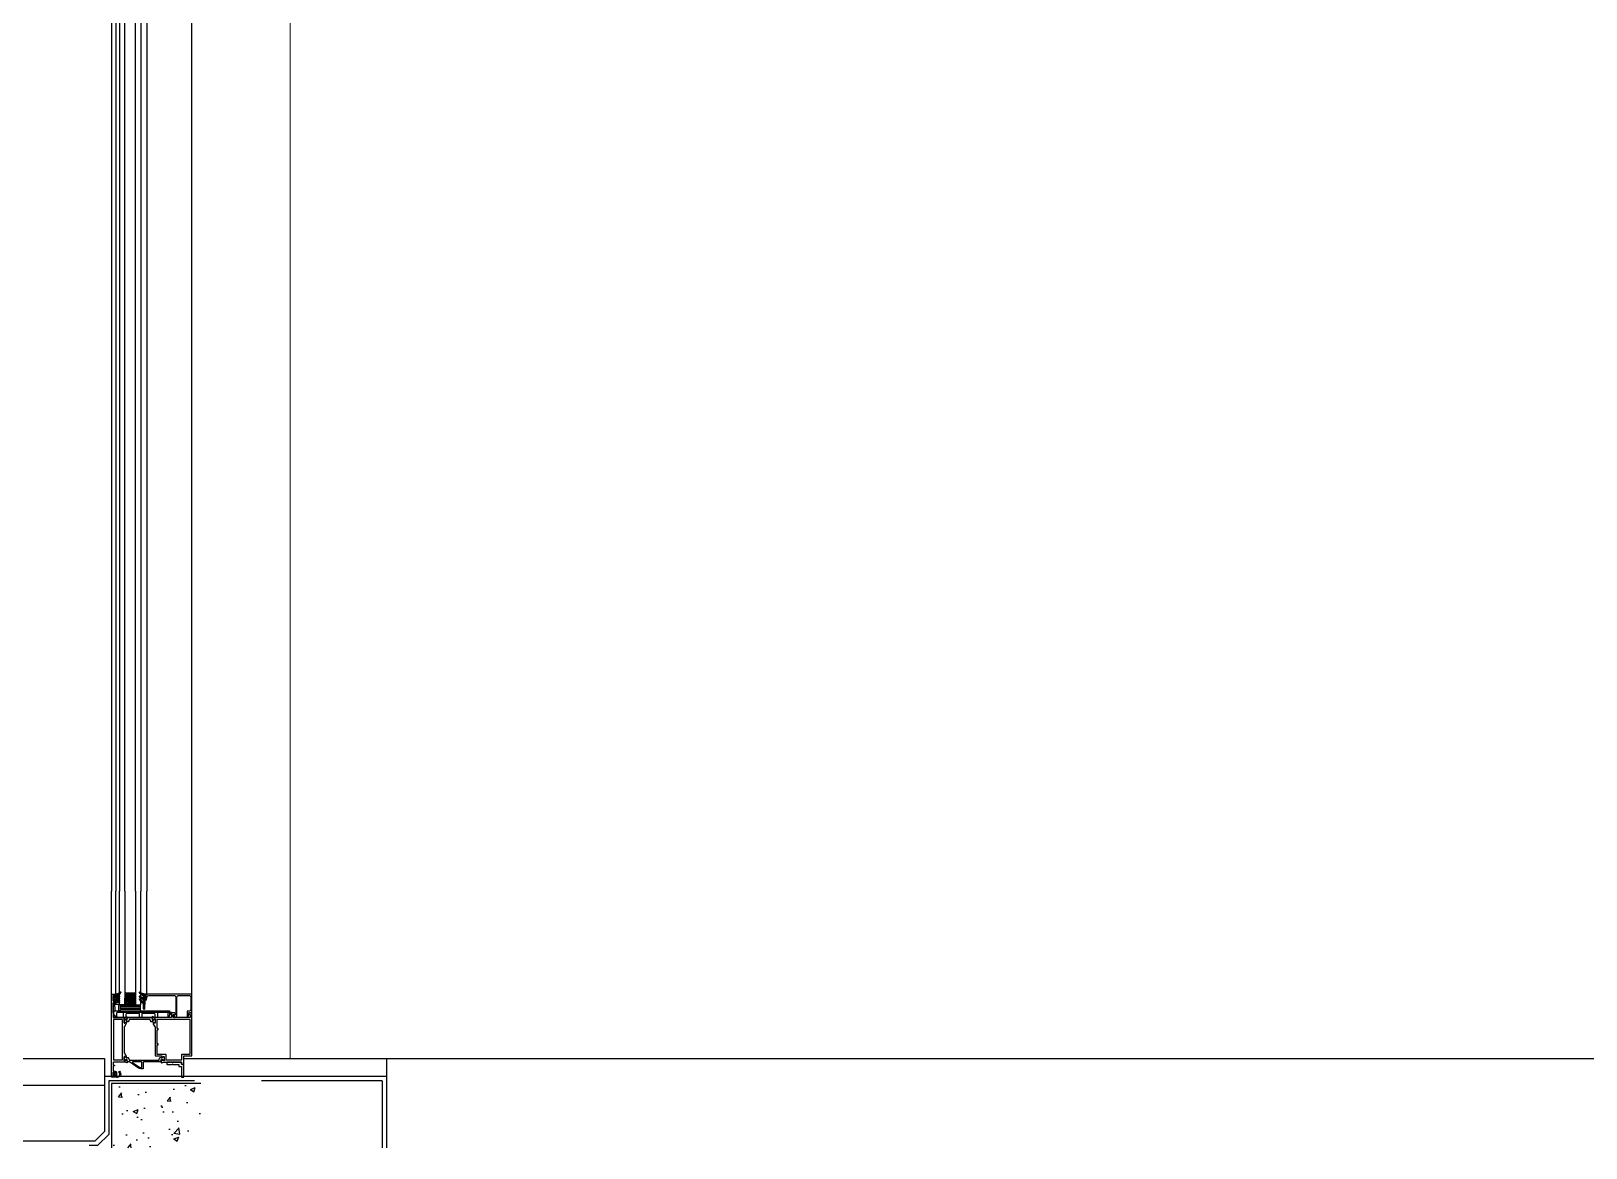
# Model space of a CAD drawing. Header units: millimetres. Extents: x 17311 to 801382, y -242618 to -104888.
# Drawn here: x 78705 to 80447, y -147988 to -146738 of the extents above; entities that cross this region are included whole.
import ezdxf

# ---------------------------------------------------------------- set-up
doc = ezdxf.new("R2010")
doc.units = ezdxf.units.MM
doc.header["$LTSCALE"] = 250
doc.linetypes.add('HID', pattern=[2.8, 1.8, -1])
for name, color, linetype in [('5', 5, 'Continuous'), ('A-FIN', 6, 'Continuous'), ('A-FIN-8', 8, 'Continuous'), ('A-FIN-무근', 7, 'Continuous'), ('A-WP', 1, 'HID'), ('B-AR', 7, 'Continuous'), ('C-GLAZ', 4, 'Continuous'), ('L0_', 7, 'Continuous'), ('LINE', 140, 'Continuous'), ('OBJECTS', 7, 'Continuous'), ('화강석', 4, 'Continuous')]:
    doc.layers.add(name, color=color, linetype=linetype)
doc.layers.add('A-WIN-ELE', color=8, linetype='Continuous', lineweight=9)

# ---------------------------------------------------------------- blocks, each defined once
blk = doc.blocks.new('커튼월-도어')
at = {"layer": '5'}
h = blk.add_hatch(dxfattribs=at)
h.set_pattern_fill('ANSI37', color=5, scale=10, angle=360)
h.set_pattern_definition([(45, (-100966.3341, -79.4031), (-0.883883476, 0.883883476), []), (135, (-100966.3341, -79.4031), (-0.883883476, -0.883883476), [])])
h.paths.add_polyline_path([(-85.4, -2295.1), (-85, -2295.5), (-85, -2296.9), (-85.4, -2297.3), (-86.8, -2297.3), (-87.2, -2296.9), (-87.2, -2295.5), (-86.8, -2295.1)], flags=16)
edge = h.paths.add_edge_path()
edge.add_arc((-80.1, -2289.5), 0.5, 56.4473, 139.7928, ccw=False)
edge.add_arc((-80.1, -2289.5), 0.5, -25.1663, 52.8209, ccw=False)
edge.add_arc((-87.9, -2284.6), 9.69, 299.4605, 328.0551, ccw=False)
edge.add_line((-83.1, -2293), (-82.7, -2293.8))
edge.add_line((-82.7, -2293.8), (-81.5, -2293.8))
edge.add_arc((-81.5, -2294.2), 0.394, -90, 90, ccw=False)
edge.add_line((-81.5, -2294.6), (-82, -2294.6))
edge.add_arc((-82, -2294.9), 0.3, 90, 180)
edge.add_line((-82.3, -2294.9), (-82.3, -2295.6))
edge.add_arc((-82, -2295.6), 0.3, 180, 270)
edge.add_line((-82, -2295.9), (-81.5, -2295.9))
edge.add_arc((-81.5, -2296.3), 0.394, -90, 90, ccw=False)
edge.add_line((-81.5, -2296.7), (-82, -2296.7))
edge.add_arc((-82, -2297), 0.3, 90, 180)
edge.add_line((-82.3, -2297), (-82.3, -2297.8))
edge.add_arc((-82, -2297.8), 0.3, 180, 270)
edge.add_line((-82, -2298.1), (-81.5, -2298.1))
edge.add_arc((-81.5, -2298.5), 0.394, -90, 90, ccw=False)
edge.add_line((-81.5, -2298.9), (-82, -2298.9))
edge.add_arc((-82, -2299.2), 0.3, 90, 180)
edge.add_line((-82.3, -2299.2), (-82.3, -2299.9))
edge.add_arc((-82, -2299.9), 0.3, 180, 270)
edge.add_line((-82, -2300.2), (-81.5, -2300.2))
edge.add_arc((-81.5, -2300.6), 0.394, -90, 90, ccw=False)
edge.add_line((-81.5, -2301), (-84.5, -2301))
edge.add_arc((-84.5, -2300.5), 0.5, 180, 270, ccw=False)
edge.add_line((-85, -2300.5), (-85, -2299.2))
edge.add_line((-85, -2299.2), (-84.5, -2298.9))
edge.add_line((-84.5, -2298.9), (-84.5, -2298.5))
edge.add_line((-84.5, -2298.5), (-85.1, -2298.1))
edge.add_line((-85.1, -2298.1), (-86.4, -2298.1))
edge.add_line((-86.4, -2298.1), (-86.4, -2298.8))
edge.add_line((-86.4, -2298.8), (-86.7, -2298.8))
edge.add_line((-86.7, -2298.8), (-88.2, -2297.3))
edge.add_line((-88.2, -2297.3), (-88.2, -2295.1))
edge.add_line((-88.2, -2295.1), (-86.7, -2293.6))
edge.add_line((-86.7, -2293.6), (-86.5, -2293.6))
edge.add_line((-86.5, -2293.6), (-86.5, -2294.3))
edge.add_line((-86.5, -2294.3), (-85.1, -2294.3))
edge.add_line((-85.1, -2294.3), (-84.5, -2293.9))
edge.add_line((-84.5, -2293.9), (-84.5, -2293.5))
edge.add_line((-84.5, -2293.5), (-85, -2293.2))
edge.add_line((-85, -2293.2), (-85, -2291.7))
edge.add_line((-85, -2291.7), (-85.4, -2291.7))
edge.add_arc((-85.4, -2291.5), 0.2, 180, 270, ccw=False)
edge.add_line((-85.6, -2291.5), (-85.6, -2291.5))
edge.add_arc((-85.4, -2291.5), 0.2, 93.5517, 180, ccw=False)
edge.add_line((-85.4, -2291.3), (-84.5, -2291.2))
edge.add_line((-84.5, -2291.2), (-84, -2291.1))
edge.add_arc((-84.6, -2285.7), 5.42, 276.0692, 319.7928)
h = blk.add_hatch(dxfattribs=at)
h.set_pattern_fill('ANSI37', color=256, scale=10, angle=360)
h.set_pattern_definition([(45, (-100966.3341, -79.4031), (-0.883883476, 0.883883476), []), (135, (-100966.3341, -79.4031), (-0.883883476, -0.883883476), [])])
edge = h.paths.add_edge_path()
edge.add_arc((-53.7, -2285.6), 5.42, 220.2072, 263.9308)
edge.add_line((-54.2, -2291), (-53.7, -2291.1))
edge.add_line((-53.7, -2291.1), (-51.5, -2291.2))
edge.add_arc((-51.5, -2291.7), 0.5, 0, 86.4483, ccw=False)
edge.add_line((-51, -2291.7), (-51, -2292.3))
edge.add_arc((-51.3, -2292.3), 0.3, -90, 0, ccw=False)
edge.add_line((-51.3, -2292.6), (-52.2, -2292.6))
edge.add_arc((-52.2, -2292.9), 0.3, 90, 180)
edge.add_line((-52.5, -2292.9), (-52.5, -2293.8))
edge.add_arc((-52.2, -2293.8), 0.3, 180, 270)
edge.add_line((-52.2, -2294.1), (-52, -2294.1))
edge.add_arc((-52, -2294.4), 0.3, -11.8045, 90, ccw=False)
edge.add_line((-51.7, -2294.5), (-52.5, -2299))
edge.add_line((-52.5, -2299), (-53, -2308.1))
edge.add_arc((-53.5, -2308.1), 0.5, 270, 357.4137, ccw=False)
edge.add_line((-53.5, -2308.6), (-53.5, -2308.6))
edge.add_arc((-53.5, -2308.1), 0.5, 180, 270, ccw=False)
edge.add_line((-54, -2308.1), (-54, -2302.5))
edge.add_arc((-48, -2292.2), 12, 207.1966, 239.6395, ccw=False)
edge.add_arc((-58.2, -2297.4), 0.5, 127.1791, 205.1663, ccw=False)
edge.add_arc((-58.2, -2297.4), 0.5, 40.2072, 123.5527, ccw=False)
edge.add_arc((-51.8, -2293.4), 7.02, 211.5912, 249.1381)
edge.add_arc((-54.3, -2299.7), 0.3, 262.9748, 360)
edge.add_line((-54, -2299.7), (-54, -2298.2))
edge.add_arc((-54.3, -2298.2), 0.3, 360, 427.0459)
edge.add_arc((-50.4, -2289), 9.69, 211.9449, 247.0459, ccw=False)
edge.add_arc((-58.2, -2293.9), 0.482, 38.3057, 206.8912, ccw=False)
edge.add_arc((-53.7, -2290.1), 5.42, 220.2072, 262.9748)
edge.add_arc((-54.3, -2295.2), 0.3, 262.9748, 360)
edge.add_line((-54, -2295.2), (-54, -2293.7))
edge.add_arc((-54.3, -2293.7), 0.3, 360, 427.0459)
edge.add_arc((-50.4, -2284.5), 9.69, 211.9449, 247.0459, ccw=False)
edge.add_arc((-58.2, -2289.4), 0.482, 38.3057, 206.8912, ccw=False)
h = blk.add_hatch(dxfattribs=at)
h.set_pattern_fill('DOTS', color=6, scale=27, angle=360, style=0)
h.set_pattern_definition([(360, (-99462.2062, 663.7696), (0.84375, 1.6875), [0, -1.6875])])
h.paths.add_polyline_path([(-80, -2303.7), (-57.9, -2303.7), (-57.9, -2311.7), (-80, -2311.7)])
at = {"layer": 'LINE'}
h = blk.add_hatch(dxfattribs=at)
h.set_pattern_fill('ANSI37', color=1, scale=10, angle=270)
h.set_pattern_definition([(315, (688.5809, -779.4302), (0.8838835, 0.8838835), []), (45, (688.5809, -779.4302), (-0.8838835, 0.8838835), [])])
edge = h.paths.add_edge_path()
edge.add_arc((-76, -2302.6), 1.1, 316.8305, 359.8108)
edge.add_line((-74.9, -2302.6), (-74.9, -2296.1))
edge.add_arc((-74.6, -2296.1), 0.3, 90, 180, ccw=False)
edge.add_line((-74.6, -2295.8), (-63.3, -2295.8))
edge.add_arc((-63.3, -2296.1), 0.3, 0, 90, ccw=False)
edge.add_line((-63, -2296.1), (-63, -2302.6))
edge.add_arc((-61.9, -2302.6), 1.1, 180.1892, 223.1695)
edge.add_arc((-69, -2326.7), 24.1, 74.9717, 105.0283)
at = {"layer": '5', "color": 6, "elevation": 0}
blk.add_lwpolyline([(-80, -2303.7), (-57.9, -2303.7), (-57.9, -2311.7), (-80, -2311.7)], close=True, dxfattribs=at)
at = {"layer": 'B-AR', "elevation": 0}
for points in [[(-89.6, -2291.8, -0.198912), (-89.4, -2291.7), (-85.6, -2291.7, -0.198912), (-85.4, -2291.8), (-85.1, -2292.1, -0.198912), (-85, -2292.3), (-85, -2293.6, -0.198912), (-85.1, -2293.8), (-85.4, -2294.1, -0.198912), (-85.6, -2294.2), (-85.7, -2294.2, -0.414214), (-86, -2293.9), (-86, -2293.5, 0.414214), (-86.3, -2293.2), (-87.9, -2293.2, 0.198912), (-88.1, -2293.3), (-88.4, -2293.6, 0.198912), (-88.5, -2293.8), (-88.5, -2298.6, 0.198912), (-88.4, -2298.8), (-88.1, -2299.1, 0.198912), (-87.9, -2299.2), (-86.3, -2299.2, 0.414214), (-86, -2298.9), (-86, -2298.5, -0.414214), (-85.7, -2298.2), (-85.6, -2298.2, -0.198912), (-85.4, -2298.3), (-85.1, -2298.6, -0.198912), (-85, -2298.8), (-85, -2302.4, -0.414214), (-85.3, -2302.7), (-85.7, -2302.7, -0.414214), (-86, -2302.4), (-86, -2301, 0.414214), (-86.3, -2300.7), (-87.6, -2300.7, 0.198912), (-87.8, -2300.8), (-88.1, -2301.1, 0.198912), (-88.2, -2301.3), (-88.2, -2317.4, 0.414214), (-87.9, -2317.7), (-74.8, -2317.7, 0.299205), (-74.5, -2317.5, -0.206315), (-74.3, -2317.4), (-72.9, -2316.9, -0.548619), (-72.5, -2317.2), (-72.7, -2319.4, -0.176327), (-72.8, -2319.6), (-73.2, -2319.9, -0.57735), (-73.5, -2319.9), (-73.5, -2319.7, 0.267949), (-73.7, -2319.5), (-75.7, -2319, 0.065543), (-75.7, -2319), (-75.9, -2319, 0.6885), (-76.1, -2319.5, -0.213422), (-76, -2319.8), (-76, -2323.7, 0.414214), (-75.7, -2324), (-75.5, -2324, 0.13748), (-75.3, -2324), (-73.8, -2323, -0.585007), (-73.5, -2323.2), (-73.5, -2324, -0.142321), (-73.8, -2325.1), (-76, -2328.5, 0.142321), (-76, -2328.6), (-76, -2332.3), (-76, -2353.1), (-76, -2356.8, 0.142321), (-76, -2356.9), (-73.8, -2360.3, -0.142321), (-73.5, -2361.4), (-73.5, -2362.2, -0.585007), (-73.8, -2362.4), (-75.3, -2361.4, 0.13748), (-75.5, -2361.4), (-75.7, -2361.4, 0.414214), (-76, -2361.7), (-76, -2365.7, -0.213422), (-76.1, -2365.9, 0.6885), (-75.9, -2366.4), (-75.7, -2366.4, 0.065543), (-75.7, -2366.4), (-73.7, -2365.9, 0.267949), (-73.5, -2365.7), (-73.5, -2365.6, -0.57735), (-73.2, -2365.5), (-72.8, -2365.8, -0.176327), (-72.7, -2366), (-72.5, -2368.2, -0.548619), (-72.9, -2368.5), (-74.3, -2368, -0.206315), (-74.5, -2367.9, 0.299205), (-74.8, -2367.7), (-87.6, -2367.7, 0.198912), (-87.8, -2367.8), (-88.1, -2368.1, 0.198912), (-88.2, -2368.3), (-88.2, -2370.7, 0.414214), (-87.9, -2371), (-87, -2371, -0.414214), (-86.7, -2371.3), (-86.7, -2371.7, -0.414214), (-87, -2372), (-87.9, -2372, 0.414214), (-88.2, -2372.3), (-88.2, -2377.1, 0.198912), (-88.1, -2377.3), (-87.8, -2377.6, 0.198912), (-87.6, -2377.7), (-86.1, -2377.7, -0.198912), (-85.9, -2377.8), (-85.6, -2378.1, -0.198912), (-85.5, -2378.3), (-85.5, -2379.3, -0.198912), (-85.6, -2379.5), (-85.9, -2379.8, -0.198912), (-86.1, -2379.9), (-86.2, -2379.9, -0.414214), (-86.5, -2379.6), (-86.5, -2379.2, 0.414214), (-86.8, -2378.9), (-87.9, -2378.9, 0.198912), (-88.1, -2379), (-88.4, -2379.3, 0.198912), (-88.5, -2379.5), (-88.5, -2382.9, 0.198912), (-88.4, -2383.1), (-88.1, -2383.4, 0.198912), (-87.9, -2383.5), (-86.8, -2383.5, 0.414214), (-86.5, -2383.2), (-86.5, -2382.8, -0.414214), (-86.2, -2382.5), (-86.1, -2382.5, -0.198912), (-85.9, -2382.6), (-85.6, -2382.9, -0.198912), (-85.5, -2383.1), (-85.5, -2384.1, -0.198912), (-85.6, -2384.3), (-85.9, -2384.6, -0.198912), (-86.1, -2384.7), (-89.4, -2384.7, -0.198912), (-89.6, -2384.6), (-89.9, -2384.3, -0.198912), (-90, -2384.1), (-90, -2292.3, -0.198912), (-89.9, -2292.1)], [(-24.7, -2314.2, -0.56589), (-24.5, -2314.6), (-26, -2317.5, -0.277229), (-26.3, -2317.7), (-26.4, -2317.7, -0.414214), (-26.7, -2317.4), (-26.7, -2312.5, 2.414214), (-27, -2312.2), (-37.5, -2312.2, 0.414214), (-38.5, -2313.2), (-38.5, -2317.4, -0.414214), (-38.8, -2317.7), (-40.7, -2317.7, -0.414214), (-41, -2317.4), (-41, -2315.2, 0.414214), (-43, -2313.2), (-56.2, -2313.2), (-56.2, -2317.4, -0.414214), (-56.5, -2317.7), (-58.4, -2317.7, -0.414214), (-58.7, -2317.4), (-58.7, -2313.2), (-72, -2313.2, 0.414214), (-74, -2315.2), (-74, -2317.4, -0.414214), (-74.3, -2317.7), (-76.2, -2317.7, -0.414214), (-76.5, -2317.4), (-76.5, -2313.2, 0.414214), (-77.5, -2312.2), (-83.5, -2312.2, 0.414214), (-84.5, -2313.2), (-84.5, -2317.4, -0.414214), (-84.8, -2317.7), (-86.9, -2317.7, -0.392831), (-87.2, -2317.4), (-88.3, -2302.3, -0.435924), (-87.3, -2301.2), (-87.1, -2301.2, -0.392831), (-86.8, -2301.5), (-86.2, -2309.9, 2.293978), (-85.9, -2310.2), (-25.5, -2310.2, -0.414214), (-25.2, -2310.5), (-25.2, -2313.9, 0.414214), (-24.9, -2314.2)], [(-86, -2302.7), (-82.2, -2302.7), (-82.2, -2308.7, 0.414214), (-79.2, -2311.7), (-22.7, -2311.7), (-22.7, -2317.7), (-81.2, -2317.7, -0.414214), (-88.2, -2310.7), (-88.2, -2301.2), (-86, -2301.2)], [(-21, -2315, -0.414214), (-20.5, -2314.5), (-18.3, -2314.5, 0.414214), (-18, -2314.2), (-18, -2313.8, 0.222585), (-18.2, -2313.6), (-19.2, -2312.8, 0.175452), (-19.4, -2312.7), (-24.9, -2312.7, 0.414214), (-25.2, -2313), (-25.2, -2313.4, 0.414214), (-24.9, -2313.7), (-22.7, -2313.7), (-22.7, -2316.7, -0.414214), (-23.7, -2317.7), (-42.2, -2317.7, -0.315682), (-42.5, -2317.5, 0.22206), (-42.7, -2317.3), (-44.1, -2316.8, 0.520567), (-44.5, -2317.1), (-44.3, -2319.5), (-43.8, -2319.9, 0.720206), (-43.5, -2319.8, -0.379098), (-43.4, -2319.6), (-41.3, -2319), (-41.1, -2319, -0.6885), (-40.9, -2319.5, 0.213422), (-41, -2319.7), (-41, -2323.7, -0.414214), (-41.3, -2324), (-41.5, -2324, -0.13767), (-41.7, -2324), (-43.2, -2323, 0.585258), (-43.5, -2323.2), (-43.5, -2324, 0.145671), (-43.2, -2325.1), (-41, -2328.5), (-41, -2328.5), (-41, -2360.4, 0.414214), (-40.7, -2360.7), (-33.8, -2360.7, -0.414214), (-33.5, -2361), (-33.5, -2362.2, 0.585258), (-33.2, -2362.4), (-31.7, -2361.4, -0.13767), (-31.5, -2361.4), (-31.3, -2361.4, -0.414214), (-31, -2361.7), (-31, -2365.7, 0.213422), (-30.9, -2365.9, -0.6885), (-31.1, -2366.4), (-31.3, -2366.4), (-33.4, -2365.9, -0.379098), (-33.5, -2365.6, 0.720206), (-33.8, -2365.5), (-34.3, -2365.9), (-34.5, -2368.3, 0.520567), (-34.1, -2368.6), (-32.7, -2368.1, 0.22206), (-32.5, -2367.9, -0.315682), (-32.2, -2367.7), (-24, -2367.7), (-23.5, -2367.5), (-23, -2367.7), (-11.5, -2367.7), (-11.5, -2369.7, 0.414214), (-11, -2370.2), (-9.5, -2370.2, 0.414214), (-9, -2369.7), (-9, -2360.7), (-0.5, -2360.7, 0.414214), (0, -2360.2), (0, -2313, 0.414214), (-0.3, -2312.7), (-2.7, -2312.7, 0.175452), (-2.9, -2312.8), (-3.9, -2313.6, 0.222585), (-4, -2313.8), (-4, -2314.2, 0.414214), (-3.7, -2314.5), (-2.2, -2314.5, -0.414214), (-1.7, -2315), (-1.7, -2317.2, -0.414214), (-2.2, -2317.7), (-10.7, -2317.7), (-10.8, -2317.8, -0.414214), (-11.3, -2317.8), (-11.3, -2317.7), (-20.5, -2317.7, -0.414214), (-21, -2317.2)], [(-87.8, -2364.9, 0.414214), (-87.5, -2365.2), (-78.1, -2365.2, 0.414214), (-77.8, -2364.9), (-77.8, -2320.1, 0.414214), (-78.1, -2319.8), (-87.5, -2319.8, 0.414214), (-87.8, -2320.1)], [(-28, -2368), (-28, -2369.9, 0.414214), (-27.7, -2370.2), (-21.9, -2370.2), (-21.4, -2369.7), (-20.9, -2370.2), (-14.8, -2370.2, -0.414214), (-14.5, -2370.5), (-14.5, -2372.4, 0.414214), (-14.2, -2372.7), (-11.8, -2372.7, -0.414214), (-11.5, -2373), (-11.5, -2384.4, 0.414214), (-11.2, -2384.7), (-9.3, -2384.7, 0.414214), (-9, -2384.4), (-9, -2370.5, 0.414214), (-9.3, -2370.2), (-11.2, -2370.2, -0.414214), (-11.5, -2369.9), (-11.5, -2368, 0.414214), (-11.8, -2367.7), (-27.7, -2367.7, 0.414214)]]:
    blk.add_lwpolyline(points, format="xyb", close=True, dxfattribs=at)
for points in [[(-52.2, -2292.7, 0.414214), (-52.5, -2293), (-52.5, -2293.7, 0.414214), (-52.2, -2294), (-51.4, -2294, -0.503265), (-51.2, -2294.4), (-52.3, -2298.1, 0.414214), (-52.1, -2298.5), (-51.7, -2298.6, 0.414214), (-51.3, -2298.4), (-50.1, -2294.4, -0.330438), (-48.2, -2293), (-20, -2293, -0.414214), (-18, -2295), (-18, -2314.6, -0.482522), (-18.4, -2314.9), (-19.5, -2314.7, 0.482522), (-19.8, -2315), (-19.8, -2317.4, 0.544678), (-19.4, -2317.7), (-16.9, -2316.2, 0.294769), (-16.7, -2315.9), (-16.7, -2295, -0.414214), (-14.7, -2293), (-3.3, -2293, -0.414214), (-1.3, -2295), (-1.3, -2308.8, -0.414214), (-3.3, -2310.8), (-5, -2310.8, 0.414214), (-5.3, -2311.1), (-5.3, -2316.2, 0.414214), (-5, -2316.5), (-4.8, -2316.5, 0.183686), (-4.6, -2316.4), (-3.5, -2315.4, 0.214228), (-3.3, -2315.2), (-3.3, -2315, 0.414214), (-3.6, -2314.7), (-3.7, -2314.7, -0.414214), (-4, -2314.4), (-4, -2312.8, -0.414214), (-3.7, -2312.5), (-1.3, -2312.5), (-1.3, -2312.7), (0, -2312.7), (0, -2292.2), (-0.5, -2291.7), (-50.5, -2291.7), (-50.5, -2292.2, -0.414214), (-51, -2292.7), (-52.2, -2292.7)], [(-2, -2320.1, 0.414214), (-2.3, -2319.8), (-39, -2319.8, 0.414214), (-39.3, -2320.1), (-39.3, -2329.5, 0.414214), (-39, -2329.8), (-38.5, -2329.8, -0.414214), (-38.2, -2330.1), (-38.2, -2331.5, -0.414214), (-38.5, -2331.8), (-39, -2331.8, 0.414214), (-39.3, -2332.1), (-39.3, -2346.4, 0.414214), (-39, -2346.7), (-38.5, -2346.7, -0.414214), (-38.2, -2347), (-38.2, -2348.4, -0.414214), (-38.5, -2348.7), (-39, -2348.7, 0.414214), (-39.3, -2349), (-39.3, -2358.4, 0.414214), (-39, -2358.7), (-29.3, -2358.7, -0.414214), (-29, -2359), (-29, -2364.9, 0.414214), (-28.7, -2365.2), (-11.5, -2365.2, 0.414214), (-11.2, -2364.9), (-11.2, -2359.2, -0.414214), (-10.7, -2358.7), (-2.3, -2358.7, 0.414214), (-2, -2358.4), (-2, -2320.1)]]:
    blk.add_lwpolyline(points, format="xyb", dxfattribs=at)
at = {"layer": 'C-GLAZ', "elevation": 0}
for points in [[(-75, -2176.2), (-75, -128.7, 0.414214), (-76, -127.7), (-80, -127.7, 0.414214), (-81, -128.7), (-81, -2176.2)], [(-63, -2176.2), (-63, -128.7, -0.414214), (-62, -127.7), (-58, -127.7, -0.414214), (-57, -128.7), (-57, -2176.2)], [(-75, -2176.2), (-75, -2302.7, -0.414214), (-76, -2303.7), (-80, -2303.7, -0.414214), (-81, -2302.7), (-81, -2176.2)], [(-63, -2176.2), (-63, -2302.7, 0.414214), (-62, -2303.7), (-58, -2303.7, 0.414214), (-57, -2302.7), (-57, -2176.2)]]:
    blk.add_lwpolyline(points, format="xyb", dxfattribs=at)
at = {"layer": 'L0_', "color": 1, "linetype": 'Continuous'}
for p, q in [((-74.2, -2295.7, 0), (-74.2, -2290.2, 0)), ((-73.9, -2290.7, 0), (-73.9, -2295, 0)), ((-73.4, -2290.2, 0), (-69.5, -2290.2, 0)), ((-73.4, -2290.9, 0), (-73.4, -2295, 0)), ((-64.7, -2290.7, 0), (-73.2, -2290.7, 0)), ((-73.2, -2295.2, 0), (-64.7, -2295.2, 0)), ((-73.2, -2295.7, 0), (-64.7, -2295.7, 0)), ((-69, -2290.7, 0), (-69.5, -2290.2, 0)), ((-68.5, -2290.2, 0), (-69, -2290.7, 0)), ((-68.5, -2290.2, 0), (-64.5, -2290.2, 0)), ((-64.5, -2295, 0), (-64.5, -2290.9, 0)), ((-64, -2295, 0), (-64, -2290.7, 0)), ((-63.7, -2295.7, 0), (-63.7, -2290.2, 0))]:
    blk.add_line(p, q, dxfattribs=at)
at = {"layer": 'L0_', "color": 1, "linetype": 'Continuous', "elevation": 0}
blk.add_lwpolyline([(-75.2, -2303.4, 0.189767), (-74.9, -2302.6), (-74.9, -2296.1, -0.414214), (-74.6, -2295.8), (-63.3, -2295.8, -0.414214), (-63, -2296.1), (-63, -2302.6, 0.189767), (-62.8, -2303.4, 0.131904), (-75.2, -2303.4)], format="xyb", dxfattribs=at)
for points in [[(-73.9, -2295.7), (-73.9, -2290.2), (-74.9, -2290.2), (-74.9, -2295.7)], [(-64, -2295.7), (-64, -2290.2), (-63, -2290.2), (-63, -2295.7)]]:
    blk.add_lwpolyline(points, close=True, dxfattribs=at)
at = {"layer": 'L0_', "color": 8, "linetype": 'Continuous'}
for centre in [(-72.7, -2291.5, 0), (-72.7, -2293, 0), (-72.7, -2294.5, 0), (-71.3, -2291.5, 0), (-71.3, -2293, 0), (-71.3, -2294.5, 0), (-69.8, -2291.5, 0), (-69.8, -2293, 0), (-69.8, -2294.5, 0), (-68.3, -2291.5, 0), (-68.3, -2293, 0), (-68.3, -2294.5, 0), (-66.8, -2291.5, 0), (-66.8, -2293, 0), (-66.8, -2294.5, 0), (-65.3, -2291.5, 0), (-65.3, -2293, 0), (-65.3, -2294.5, 0)]:
    blk.add_circle(centre, 0.65, dxfattribs=at)
at = {"layer": 'L0_', "color": 1, "linetype": 'Continuous'}
for centre, radius, start, end in [((-73.4, -2290.7, 0), 0.5, 90, 180), ((-73.2, -2295, 0), 0.7, 180, 270), ((-73.2, -2290.9, 0), 0.2, 90, 180), ((-73.2, -2295, 0), 0.2, 180, 270), ((-64.7, -2290.9, 0), 0.2, 0, 90), ((-64.7, -2295, 0), 0.7, 270, 0), ((-64.7, -2295, 0), 0.2, 270, 0), ((-64.5, -2290.7, 0), 0.5, 0, 90)]:
    blk.add_arc(centre, radius, start, end, dxfattribs=at)
at = {"layer": 'LINE', "color": 1, "elevation": 0}
blk.add_lwpolyline([(-80.5, -2289.2, -0.380591), (-79.8, -2289.1, -0.354056), (-79.7, -2289.7, -0.125419), (-83.1, -2293), (-82.7, -2293.8), (-81.5, -2293.8, -1), (-81.5, -2294.6), (-82, -2294.6, 0.414214), (-82.3, -2294.9), (-82.3, -2295.6, 0.414214), (-82, -2295.9), (-81.5, -2295.9, -1), (-81.5, -2296.7), (-82, -2296.7, 0.414214), (-82.3, -2297), (-82.3, -2297.8, 0.414214), (-82, -2298.1), (-81.5, -2298.1, -1), (-81.5, -2298.9), (-82, -2298.9, 0.414214), (-82.3, -2299.2), (-82.3, -2299.9, 0.414214), (-82, -2300.2), (-81.5, -2300.2, -1), (-81.5, -2301), (-84.5, -2301, -0.414214), (-85, -2300.5), (-85, -2299.2), (-84.5, -2298.9), (-84.5, -2298.5), (-85.1, -2298.1), (-86.4, -2298.1), (-86.4, -2298.8), (-86.7, -2298.8), (-88.2, -2297.3), (-88.2, -2295.1), (-86.7, -2293.6), (-86.5, -2293.6), (-86.5, -2294.3), (-85.1, -2294.3), (-84.5, -2293.9), (-84.5, -2293.5), (-85, -2293.2), (-85, -2291.7), (-85.4, -2291.7, -0.414214), (-85.6, -2291.5), (-85.6, -2291.5, -0.396172), (-85.4, -2291.3), (-84.5, -2291.2), (-84, -2291.1, 0.193129), (-80.5, -2289.2)], format="xyb", dxfattribs=at)
blk.add_lwpolyline([(-85.4, -2295.1), (-85, -2295.5), (-85, -2296.9), (-85.4, -2297.3), (-86.8, -2297.3), (-87.2, -2296.9), (-87.2, -2295.5), (-86.8, -2295.1)], close=True, dxfattribs=at)
blk.add_lwpolyline([(-57.8, -2289.1, 0.193129), (-54.2, -2291), (-53.7, -2291.1), (-51.5, -2291.2, -0.396172), (-51, -2291.7), (-51, -2292.3, -0.414214), (-51.3, -2292.6), (-52.2, -2292.6, 0.414214), (-52.5, -2292.9), (-52.5, -2293.8, 0.414214), (-52.2, -2294.1), (-52, -2294.1, -0.475929), (-51.7, -2294.5), (-52.5, -2299), (-53, -2308.1, -0.401054), (-53.5, -2308.6), (-53.5, -2308.6, -0.414214), (-54, -2308.1), (-54, -2302.5, -0.142512), (-58.6, -2297.6, -0.354056), (-58.5, -2297, -0.380591), (-57.8, -2297.1, 0.165311), (-54.3, -2300, 0.450599), (-54, -2299.7), (-54, -2298.2, 0.301184), (-54.2, -2297.9, -0.154366), (-58.6, -2294.1, -0.905041), (-57.8, -2293.6, 0.188806), (-54.3, -2295.5, 0.450599), (-54, -2295.2), (-54, -2293.7, 0.301184), (-54.2, -2293.4, -0.154366), (-58.6, -2289.6, -0.905041)], format="xyb", close=True, dxfattribs=at)
at = {"layer": 'OBJECTS', "color": 251, "ltscale": 0.5}
for p, q in [((-90, -139.2, 0), (-90, -2176.2, 0)), ((-85, -139.2, 0), (-85, -2176.2, 0)), ((-85, -139.2, 0), (-85, -2176.2, 0)), ((0, -2292.2, 0), (0, -139.2, 0)), ((-50.5, -139.7, 0), (-50.5, -2176.2, 0)), ((-50.5, -139.7, 0), (-50.5, -2176.2, 0)), ((-90, -2292.2, 0), (-90, -2176.2, 0)), ((-85, -2292.2, 0), (-85, -2176.2, 0)), ((-85, -2292.2, 0), (-85, -2176.2, 0)), ((-50.5, -2291.7, 0), (-50.5, -2176.2, 0)), ((-50.5, -2291.7, 0), (-50.5, -2176.2, 0))]:
    blk.add_line(p, q, dxfattribs=at)
at = {"layer": 'OBJECTS', "color": 6, "ltscale": 0.5, "elevation": 0}
for points in [[(-41, -2323.3, -0.57735), (-41.7, -2323.8), (-43.4, -2322.8, 0.131652), (-43.7, -2322.7), (-45.6, -2322.7, -0.348876), (-46.1, -2322.3), (-46.6, -2320.2, 0.348876), (-46.9, -2319.9), (-70.1, -2319.9, 0.348876), (-70.4, -2320.2), (-70.9, -2322.3, -0.348876), (-71.4, -2322.7), (-73.3, -2322.7, 0.131652), (-73.6, -2322.8), (-75.2, -2323.8, -0.57735), (-76, -2323.3), (-76, -2320.1, -0.57735), (-75.2, -2319.7), (-73.6, -2320.7, 0.131652), (-73.3, -2320.7), (-72.8, -2320.7, 0.348876), (-72.5, -2320.5), (-72, -2318.3, -0.348876), (-71.6, -2317.9), (-45.4, -2317.9, -0.348876), (-45, -2318.3), (-44.5, -2320.5, 0.348876), (-44.2, -2320.7), (-43.7, -2320.7, 0.131652), (-43.4, -2320.7), (-41.7, -2319.7, -0.57735), (-41, -2320.1)], [(-54.8, -2375.2), (-57, -2375.2, -0.149027), (-59.8, -2374.4), (-69.9, -2367.5, 0.149027), (-70.1, -2367.5), (-71.6, -2367.5, -0.348876), (-72, -2367.1), (-72.5, -2364.9, 0.348876), (-72.8, -2364.7), (-73.3, -2364.7, 0.131652), (-73.6, -2364.7), (-75.2, -2365.7, -0.57735), (-76, -2365.3), (-76, -2362.1, -0.57735), (-75.2, -2361.6), (-73.6, -2362.6, 0.131652), (-73.3, -2362.7), (-71.4, -2362.7, -0.348876), (-70.9, -2363.1), (-70.4, -2365.2, 0.348876), (-70.1, -2365.5), (-36.9, -2365.5, 0.348876), (-36.6, -2365.2), (-36.1, -2363.1, -0.348876), (-35.6, -2362.7), (-33.7, -2362.7, 0.131652), (-33.4, -2362.6), (-31.7, -2361.6, -0.57735), (-31, -2362.1), (-31, -2365.3, -0.57735), (-31.7, -2365.7), (-33.4, -2364.7, 0.131652), (-33.7, -2364.7), (-34.2, -2364.7, 0.348876), (-34.5, -2364.9), (-35, -2367.1, -0.348876), (-35.4, -2367.5), (-54, -2367.5, 0.414214), (-54.5, -2368), (-54.5, -2374.9, -0.414214)], [(-58, -2373.7), (-56.3, -2373.7, 0.414214), (-56, -2373.4), (-56, -2368, 0.414214), (-56.5, -2367.5), (-66.3, -2367.5, 0.740603), (-66.5, -2368), (-58.1, -2373.7, 0.149027)]]:
    blk.add_lwpolyline(points, format="xyb", close=True, dxfattribs=at)
at = {"layer": 'OBJECTS', "color": 1, "ltscale": 0.5, "elevation": 0}
blk.add_lwpolyline([(-84, -2383.9, 0.802164), (-81.9, -2378.9), (-81.9, -2378.5), (-81.6, -2378.1), (-81.2, -2378, -0.730788), (-83.6, -2384.8), (-84, -2384.8, -0.40544), (-85.5, -2383.3), (-85.5, -2382.7, 0.414214), (-85.8, -2382.4), (-86.9, -2382.4), (-86.9, -2383.1), (-87.4, -2383.1), (-88.1, -2382.1), (-88.1, -2381.2), (-88.1, -2380.3), (-87.4, -2379.3), (-86.9, -2379.3), (-86.9, -2380), (-85.8, -2380, 0.414214), (-85.5, -2379.7), (-85.5, -2378.9, -1), (-84.3, -2378.9), (-84.3, -2383.6, 0.391837), (-84, -2383.9)], format="xyb", dxfattribs=at)
blk.add_lwpolyline([(-86.8, -2381.6, -0.414214), (-87.1, -2381.3), (-87.1, -2381.1, -0.414214), (-86.8, -2380.8), (-85.8, -2380.8, -0.414214), (-85.5, -2381.1), (-85.5, -2381.3, -0.414214), (-85.8, -2381.6)], format="xyb", close=True, dxfattribs=at)

msp = doc.modelspace()

# ---------------------------------------------------------------- hatches: boundary and pattern name
at = {"layer": 'A-FIN-무근'}
h = msp.add_hatch(dxfattribs=at)
h.set_pattern_fill('AR-CONC', color=251, scale=0.3)
h.paths.add_polyline_path([(78795.3, -147916.1), (78795.3, -147988.1), (78895.3, -147988.1), (78895.3, -147916.1)])

# ---------------------------------------------------------------- linework, layer by layer
at = {"layer": 'A-FIN'}
msp.add_line((78876.3, -147888.1), (109395.3, -147888.1), dxfattribs=at)
at = {"layer": 'A-FIN-8'}
for p, q in [((79103.3, -147888.1), (79103.3, -147988.1)), ((78787.3, -147908.1), (78787.3, -147969.9)), ((79103.3, -147908.1), (78787.3, -147908.1)), ((79103.3, -147908.1), (79103.3, -147988.1)), ((78777, -147980.1), (78787.3, -147969.9)), ((77513.5, -147980.1), (78777, -147980.1))]:
    msp.add_line(p, q, dxfattribs=at)
at = {"layer": 'A-FIN-무근', "elevation": 0}
msp.add_lwpolyline([(78895.3, -147916.1), (78795.3, -147916.1), (78795.3, -147988.1)], dxfattribs=at)
at = {"layer": 'A-WIN-ELE'}
msp.add_line((78995.3, -147888.1), (78995.3, -145218.1), dxfattribs=at)
at = {"layer": 'A-WP', "ltscale": 0.3}
for p, q in [((78792.3, -147913.1), (78792.3, -147973)), ((79098.3, -147913.1), (78792.3, -147913.1)), ((79098.3, -147913.1), (79098.3, -147988.1)), ((78780.1, -147985.1), (78792.3, -147973)), ((77510.4, -147985.1), (78780.1, -147985.1))]:
    msp.add_line(p, q, dxfattribs=at)
at = {"layer": '화강석', "elevation": 0}
msp.add_lwpolyline([(78787.3, -147918.1), (77509.3, -147918.1), (77509.3, -147888.1), (78787.3, -147888.1)], close=True, dxfattribs=at)

# ---------------------------------------------------------------- block references
at = {"layer": 'B-AR'}
msp.add_blockref('커튼월-도어', (78885.3, -145524.4), dxfattribs=at)

doc.saveas('drawing.dxf')
